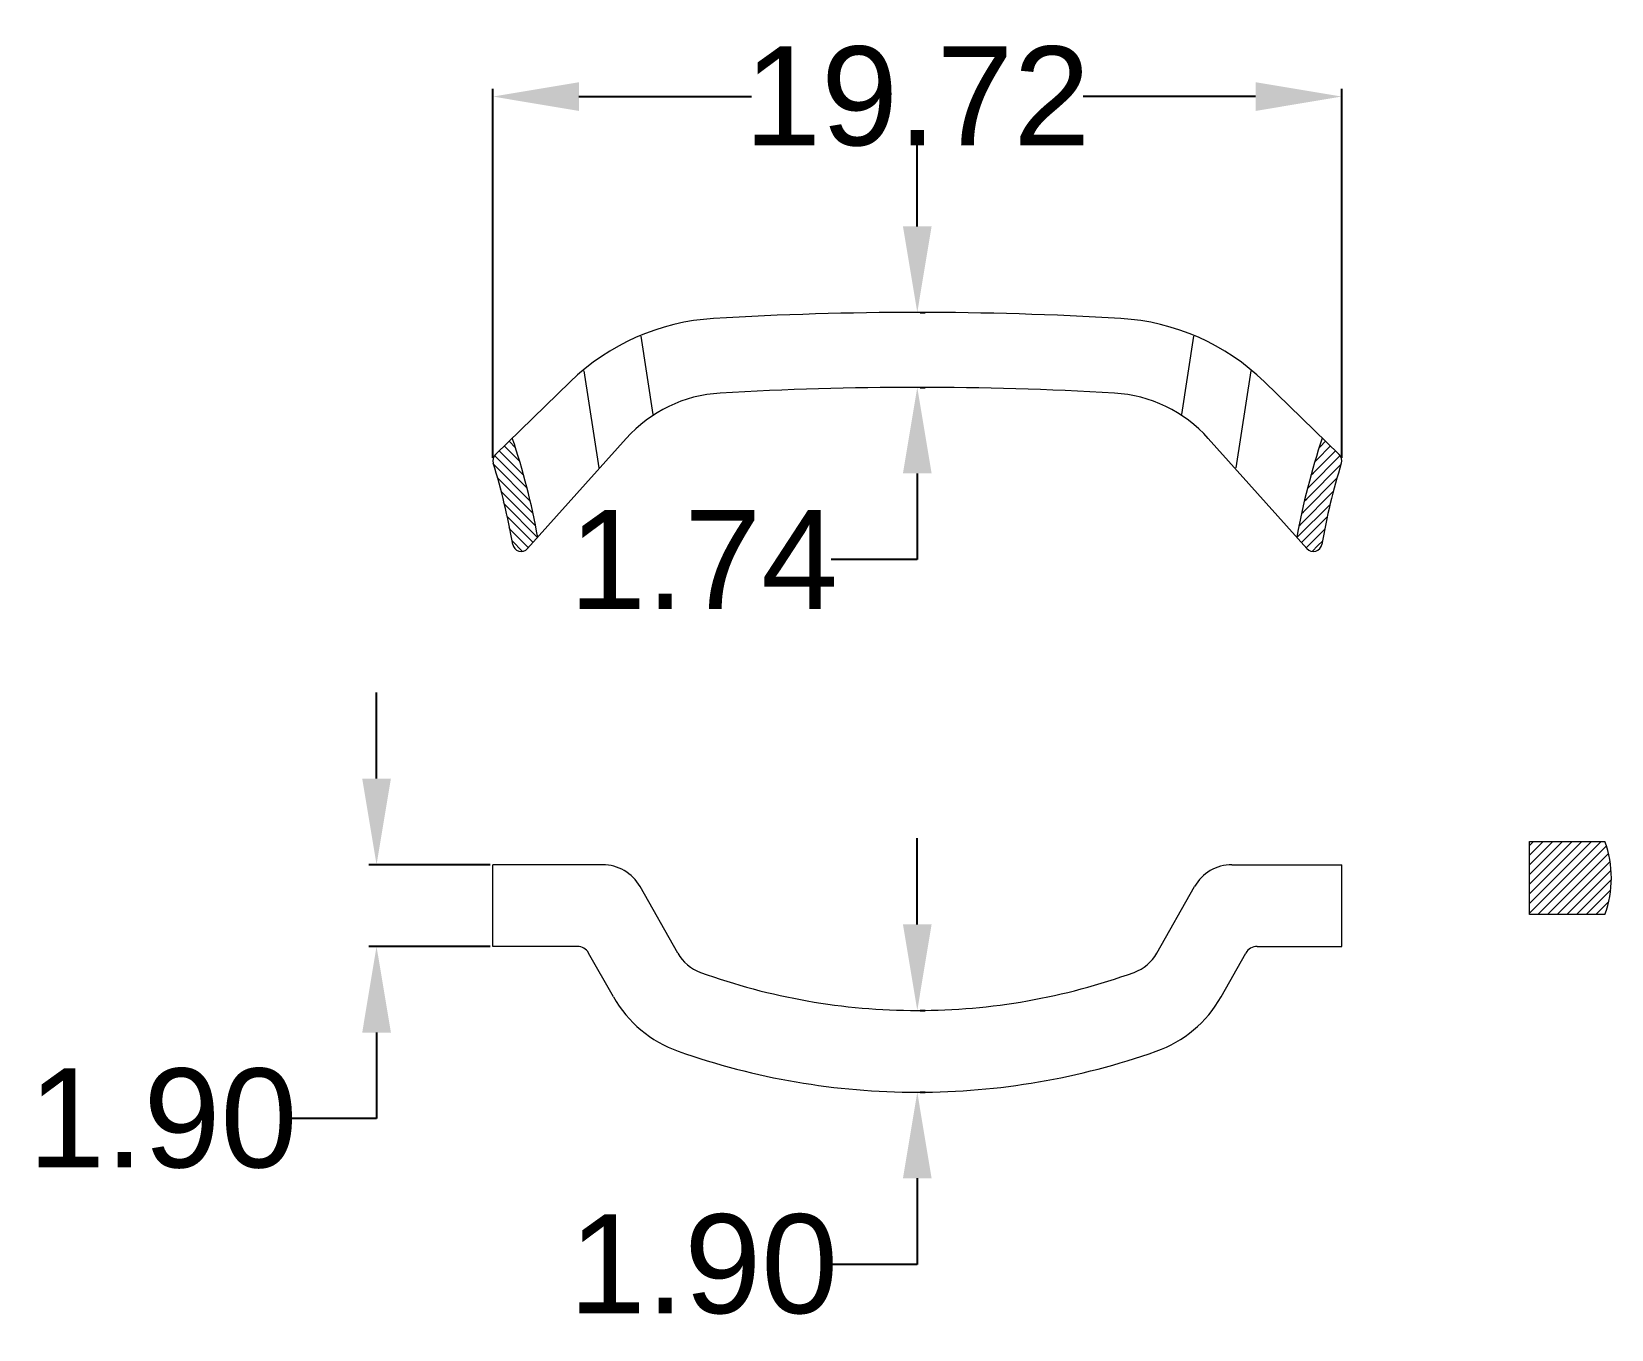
# Model space of a CAD drawing. Header units: millimetres. Extents: x 2831.4 to 2868.1, y 1483.3 to 1513.4.
import ezdxf

# ---------------------------------------------------------------- set-up
doc = ezdxf.new("R2010")
doc.units = ezdxf.units.MM
doc.styles.get("Standard").update_dxf_attribs({"font": 'arial.ttf'})
doc.dimstyles.new('Standard$0', dxfattribs={"dimtxt": 2.3, "dimasz": 2, "dimexe": 1, "dimexo": 1, "dimgap": 1, "dimtad": 0, "dimtih": 1, "dimtoh": 1, "dimdec": 1, "dimzin": 0, "dimdsep": 46, "dimtxsty": 'Standard', "dimcen": 0, "dimclrd": 4, "dimclre": 4, "dimclrt": 4, "dimadec": 1, "dimazin": 0, "dimtfac": 1, "dimtdec": 1, "dimtofl": 0, "dimtmove": 0, "dimatfit": 0, "dimfxl": 1, "dimtolj": 1, "dimtzin": 0, "dimarcsym": 0})

# ---------------------------------------------------------------- blocks, each defined once
blk = doc.blocks.new('*D6')
at = {"color": 0, "lineweight": -2, "transparency": 16777216}
for p, q in [((2851.946, 1492.66), (2851.946, 1494.66)), ((2852.009, 1490.66), (2852.126, 1490.66)), ((2852.009, 1488.76), (2852.126, 1488.76)), ((2851.946, 1486.76), (2851.946, 1484.76)), ((2851.946, 1484.76), (2849.946, 1484.76))]:
    blk.add_line(p, q, dxfattribs=at)
at = {"color": 0, "transparency": 16777216}
for points in [[(2851.613, 1492.66), (2852.279, 1492.66), (2851.946, 1490.66)], [(2851.613, 1486.76), (2852.279, 1486.76), (2851.946, 1488.76)]]:
    blk.add_solid(points, dxfattribs=at)
at = {"layer": 'Defpoints', "color": 0, "transparency": 16777216}
for p in [(2851.946, 1490.66), (2851.946, 1488.76), (2851.946, 1488.76)]:
    blk.add_point(p, dxfattribs=at)
at = {"color": 0, "lineweight": 9, "transparency": 16777216, "insert": (2846.981, 1484.76), "char_height": 2.3, "attachment_point": 5}
blk.add_mtext('\\A1;1.90', dxfattribs=at)
blk = doc.blocks.new('*D7')
at = {"color": 0, "lineweight": -2, "transparency": 16777216}
for p, q in [((2839.385, 1496.046), (2839.385, 1498.046)), ((2842.025, 1494.046), (2839.205, 1494.046)), ((2842.025, 1492.146), (2839.205, 1492.146)), ((2839.385, 1490.146), (2839.385, 1488.146)), ((2839.385, 1488.146), (2837.385, 1488.146))]:
    blk.add_line(p, q, dxfattribs=at)
at = {"color": 0, "transparency": 16777216}
for points in [[(2839.052, 1496.046), (2839.719, 1496.046), (2839.385, 1494.046)], [(2839.052, 1490.146), (2839.719, 1490.146), (2839.385, 1492.146)]]:
    blk.add_solid(points, dxfattribs=at)
at = {"layer": 'Defpoints', "color": 0, "transparency": 16777216}
for p in [(2839.385, 1494.046), (2842.087, 1494.046), (2842.087, 1492.146)]:
    blk.add_point(p, dxfattribs=at)
at = {"color": 0, "lineweight": 9, "transparency": 16777216, "insert": (2834.42, 1488.146), "char_height": 2.3, "attachment_point": 5}
blk.add_mtext('\\A1;1.90', dxfattribs=at)
blk = doc.blocks.new('*D8')
at = {"color": 0, "lineweight": -2, "transparency": 16777216}
for p, q in [((2842.087, 1503.497), (2842.087, 1512.07)), ((2861.805, 1503.497), (2861.805, 1512.07)), ((2844.087, 1511.89), (2848.095, 1511.89)), ((2859.805, 1511.89), (2855.797, 1511.89))]:
    blk.add_line(p, q, dxfattribs=at)
at = {"color": 0, "transparency": 16777216}
for points in [[(2844.087, 1512.223), (2844.087, 1511.556), (2842.087, 1511.89)], [(2859.805, 1512.223), (2859.805, 1511.556), (2861.805, 1511.89)]]:
    blk.add_solid(points, dxfattribs=at)
at = {"layer": 'Defpoints', "color": 0, "transparency": 16777216}
for p in [(2842.087, 1511.89), (2842.087, 1503.434), (2861.805, 1503.434)]:
    blk.add_point(p, dxfattribs=at)
at = {"color": 0, "lineweight": 9, "transparency": 16777216, "insert": (2851.946, 1511.89), "char_height": 2.3, "attachment_point": 5}
blk.add_mtext('\\A1;19.72', dxfattribs=at)
blk = doc.blocks.new('*D9')
at = {"color": 0, "lineweight": -2, "transparency": 16777216}
for p, q in [((2851.946, 1508.875), (2851.946, 1510.875)), ((2852.009, 1506.875), (2852.126, 1506.875)), ((2852.009, 1505.135), (2852.126, 1505.135)), ((2851.946, 1503.135), (2851.946, 1501.135)), ((2851.946, 1501.135), (2849.946, 1501.135))]:
    blk.add_line(p, q, dxfattribs=at)
at = {"color": 0, "transparency": 16777216}
for points in [[(2851.613, 1508.875), (2852.279, 1508.875), (2851.946, 1506.875)], [(2851.613, 1503.135), (2852.279, 1503.135), (2851.946, 1505.135)]]:
    blk.add_solid(points, dxfattribs=at)
at = {"layer": 'Defpoints', "color": 0, "transparency": 16777216}
for p in [(2851.946, 1506.875), (2851.946, 1505.135), (2851.946, 1505.135)]:
    blk.add_point(p, dxfattribs=at)
at = {"color": 0, "lineweight": 9, "transparency": 16777216, "insert": (2846.982, 1501.135), "char_height": 2.3, "attachment_point": 5}
blk.add_mtext('\\A1;1.74', dxfattribs=at)

msp = doc.modelspace()

# ---------------------------------------------------------------- hatches: boundary and pattern name
at = {"lineweight": 9}
h = msp.add_hatch(dxfattribs=at)
h.set_pattern_fill('ANSI31', color=1, scale=0.05, style=0)
h.set_pattern_definition([(135, (4100.78856, 771.5756), (0.112253202, 0.112253202), [])])
edge = h.paths.add_edge_path()
edge.add_line((2842.895, 1501.388), (2843.13, 1501.65))
edge.add_arc((2827.079, 1498.771), 16.307, 370.1678, 378.546)
edge.add_line((2842.539, 1503.958), (2842.148, 1503.578))
edge.add_arc((2842.287, 1503.434), 0.2, 494.1762, 557.0462)
edge.add_arc((2827.079, 1498.771), 15.707, 369.9562, 377.0462, ccw=False)
edge.add_arc((2842.746, 1501.522), 0.2, 189.9562, 318.1635)
h = msp.add_hatch(dxfattribs=at)
h.set_pattern_fill('ANSI31', color=1, scale=0.05, style=0)
h.set_pattern_definition([(45, (1603.10369, 771.5756), (-0.112253202, 0.112253202), [])])
edge = h.paths.add_edge_path()
edge.add_line((2860.997, 1501.388), (2860.763, 1501.65))
edge.add_arc((2876.813, 1498.771), 16.307, 161.454, 169.8322, ccw=False)
edge.add_line((2861.353, 1503.958), (2861.745, 1503.578))
edge.add_arc((2861.605, 1503.434), 0.2, -17.0462, 45.8238, ccw=False)
edge.add_arc((2876.813, 1498.771), 15.707, 162.9538, 170.0438)
edge.add_arc((2861.146, 1501.522), 0.2, 221.8365, 350.0438, ccw=False)
h = msp.add_hatch(dxfattribs=at)
h.set_pattern_fill('ANSI31', color=1, scale=0.05, style=0)
h.set_pattern_definition([(45, (1603.10369, 765.30346), (-0.112253202, 0.112253202), [])])
edge = h.paths.add_edge_path()
edge.add_arc((2865.586, 1493.736), 2.483, 339.984, 380.016)
edge.add_line((2867.919, 1494.586), (2866.169, 1494.586))
edge.add_line((2866.169, 1494.586), (2866.169, 1492.886))
edge.add_line((2866.169, 1492.886), (2867.919, 1492.886))

# ---------------------------------------------------------------- linework, layer by layer
at = {"color": 0, "lineweight": 9}
for p, q in [((2845.528, 1506.324), (2845.806, 1504.506)), ((2858.365, 1506.324), (2858.086, 1504.506)), ((2844.2, 1505.522), (2844.546, 1503.262)), ((2859.692, 1505.522), (2859.346, 1503.262)), ((2842.148, 1503.578), (2843.884, 1505.265)), ((2861.745, 1503.578), (2860.008, 1505.265)), ((2842.895, 1501.388), (2845.186, 1503.947)), ((2860.997, 1501.388), (2858.706, 1503.947)), ((2866.169, 1494.586), (2867.919, 1494.586)), ((2866.169, 1492.886), (2866.169, 1494.586)), ((2844.636, 1494.046), (2842.087, 1494.046)), ((2842.087, 1492.146), (2842.087, 1494.046)), ((2859.256, 1494.046), (2861.805, 1494.046)), ((2861.805, 1492.146), (2861.805, 1494.046)), ((2846.381, 1491.992), (2845.507, 1493.539)), ((2857.511, 1491.992), (2858.386, 1493.539)), ((2867.919, 1492.886), (2866.169, 1492.886)), ((2844.051, 1492.146), (2842.087, 1492.146)), ((2859.841, 1492.146), (2861.805, 1492.146)), ((2844.89, 1490.973), (2844.312, 1491.994)), ((2859.003, 1490.973), (2859.58, 1491.994))]:
    msp.add_line(p, q, dxfattribs=at)
for centre, radius, start, end in [((2851.946, 1427.613), 79.262, 90, 93.42187), ((2851.946, 1427.613), 79.262, 86.57813, 90), ((2847.527, 1501.515), 5.228, 93.4219, 134.1762), ((2856.365, 1501.515), 5.228, 45.8238, 86.5781), ((2847.554, 1501.828), 3.178, 93.3869, 138.1635), ((2851.946, 1427.613), 77.522, 90, 93.38694), ((2851.946, 1427.613), 77.522, 86.61306, 90), ((2856.338, 1501.828), 3.178, 41.8365, 86.6131), ((2827.079, 1498.771), 16.307, 10.1678, 18.546), ((2876.813, 1498.771), 16.307, 161.454, 169.8322), ((2842.287, 1503.434), 0.2, 134.1762, 197.0462), ((2861.605, 1503.434), 0.2, 342.9538, 45.8238), ((2827.079, 1498.771), 15.707, 9.9562, 17.0462), ((2876.813, 1498.771), 15.707, 162.9538, 170.0438), ((2842.746, 1501.522), 0.2, 189.9562, 318.1635), ((2861.146, 1501.522), 0.2, 221.8365, 350.0438), ((2865.586, 1493.736), 2.483, 339.984, 20.016), ((2844.636, 1493.046), 1, 29.4881, 90), ((2859.256, 1493.046), 1, 90, 150.5119), ((2844.051, 1491.846), 0.3, 29.4881, 90), ((2859.841, 1491.846), 0.3, 90, 150.5119), ((2847.252, 1492.484), 1, 209.4881, 250.067), ((2856.641, 1492.484), 1, 289.933, 330.5119), ((2851.946, 1505.43), 14.77, 250.067, 270), ((2851.946, 1505.43), 14.77, 270, 289.933), ((2847.326, 1492.351), 2.799, 209.4881, 250.5461), ((2856.566, 1492.351), 2.799, 289.4539, 330.5119), ((2851.946, 1505.43), 16.67, 250.5461, 270), ((2851.946, 1505.43), 16.67, 270, 289.4539)]:
    msp.add_arc(centre, radius, start, end, dxfattribs=at)

# ---------------------------------------------------------------- dimensions: what is measured, and where the dimension line sits
at = {"color": 3, "lineweight": 9}
dim = msp.add_linear_dim(base=(2842.087, 1511.89), p1=(2861.805, 1503.434), p2=(2842.087, 1503.434), dimstyle='Standard$0', override={"dimexe": 0.18, "dimexo": 0.0625, "dimgap": 0.09, "dimdec": 2, "dimcen": 0.09, "dimclrd": 0, "dimclre": 0, "dimclrt": 0, "dimtdec": 2, "dimatfit": 3, "dimfxl": 1.25}, dxfattribs=at)
dim.commit()
dim.dimension.update_dxf_attribs({"geometry": '*D8', "text_midpoint": (2851.946, 1511.89)})
dim = msp.add_linear_dim(base=(2851.946, 1505.135), p1=(2851.946, 1506.875), p2=(2851.946, 1505.135), angle=90, dimstyle='Standard$0', override={"dimexe": 0.18, "dimexo": 0.0625, "dimgap": 0.09, "dimdec": 2, "dimcen": 0.09, "dimclrd": 0, "dimclre": 0, "dimclrt": 0, "dimtdec": 2, "dimatfit": 3, "dimfxl": 1.25}, dxfattribs=at)
dim.commit()
dim.dimension.update_dxf_attribs({"geometry": '*D9', "text_midpoint": (2846.982, 1501.135)})
dim = msp.add_linear_dim(base=(2839.385, 1494.046), p1=(2842.087, 1492.146), p2=(2842.087, 1494.046), angle=90, dimstyle='Standard$0', override={"dimexe": 0.18, "dimexo": 0.0625, "dimgap": 0.09, "dimdec": 2, "dimcen": 0.09, "dimclrd": 0, "dimclre": 0, "dimclrt": 0, "dimtdec": 2, "dimatfit": 3, "dimfxl": 1.25}, dxfattribs=at)
dim.commit()
dim.dimension.update_dxf_attribs({"geometry": '*D7', "text_midpoint": (2834.42, 1488.146), "dimtype": 161})
dim = msp.add_aligned_dim(p1=(2851.946, 1490.66), p2=(2851.946, 1488.76), distance=0, dimstyle='Standard$0', override={"dimasz": 2, "dimexe": 0.18, "dimexo": 0.0625, "dimgap": 0.09, "dimdec": 2, "dimtxsty": 'Standard', "dimcen": 0.09, "dimclrd": 0, "dimclre": 0, "dimclrt": 0, "dimtdec": 2, "dimatfit": 3, "dimfxl": 1.25, "dimarcsym": 0}, dxfattribs=at)
dim.commit()
dim.dimension.update_dxf_attribs({"geometry": '*D6', "text_midpoint": (2846.981, 1484.76)})

doc.saveas('drawing.dxf')
